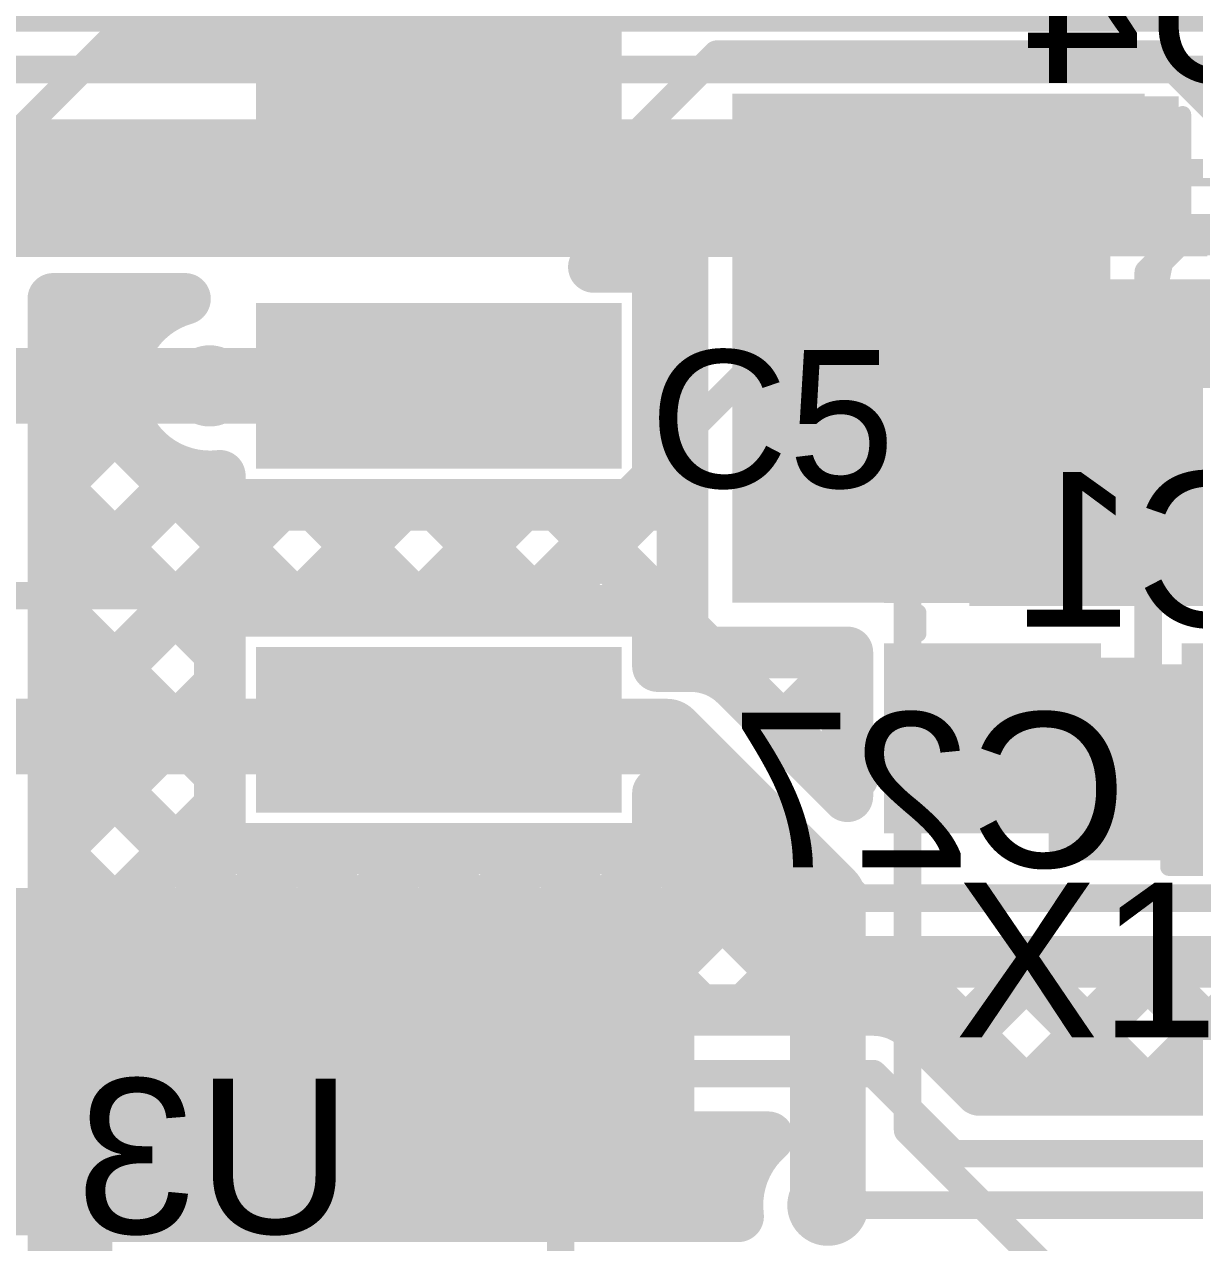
# Model space of a CAD drawing. Header units: millimetres. Extents: x -0.33 to 1.44, y -0.21 to 1.57.
# Drawn here: x 0.2261 to 0.5665, y 0.1308 to 0.4851 of the extents above; entities that cross this region are included whole.
import ezdxf

# ---------------------------------------------------------------- set-up
doc = ezdxf.new("R2010")
doc.units = ezdxf.units.MM
doc.header["$MEASUREMENT"] = 0
for name, color, linetype in [('BottomLayer', 5, 'Continuous'), ('BottomOverlay', 54, 'Continuous'), ('BottomPaste', 16, 'Continuous'), ('BottomSolder', 6, 'Continuous'), ('TopLayer', 1, 'Continuous'), ('TopOverlay', 2, 'Continuous'), ('TopPaste', 8, 'Continuous'), ('TopSolder', 216, 'Continuous'), ('ViaHoleLayer', 16, 'Continuous')]:
    doc.layers.add(name, color=color, linetype=linetype)
doc.styles.add('Arial', font='', dxfattribs={"height": 0.2})
doc.styles.get('Arial').set_extended_font_data('Arial')

# ---------------------------------------------------------------- blocks, each defined once
blk = doc.blocks.new('95278_101A26LF_1')
at = {"layer": 'TopLayer'}
for points in [[(0.07992, 0.15354), (0.12008, 0.15354), (0.12008, 0.05512), (0.07992, 0.05512)], [(0.17992, 0.15354), (0.22008, 0.15354), (0.22008, 0.05512), (0.17992, 0.05512)], [(0.27992, 0.15354), (0.32008, 0.15354), (0.32008, 0.05512), (0.27992, 0.05512)], [(0.37992, 0.15354), (0.42008, 0.15354), (0.42008, 0.05512), (0.37992, 0.05512)]]:
    blk.add_hatch(color=1, dxfattribs=at).paths.add_polyline_path(points)
at = {"layer": 'TopPaste'}
for points in [[(0.07992, 0.15354), (0.12008, 0.15354), (0.12008, 0.05512), (0.07992, 0.05512)], [(0.17992, 0.15354), (0.22008, 0.15354), (0.22008, 0.05512), (0.17992, 0.05512)], [(0.27992, 0.15354), (0.32008, 0.15354), (0.32008, 0.05512), (0.27992, 0.05512)], [(0.37992, 0.15354), (0.42008, 0.15354), (0.42008, 0.05512), (0.37992, 0.05512)]]:
    blk.add_hatch(color=8, dxfattribs=at).paths.add_polyline_path(points)
at = {"layer": 'TopSolder'}
for points in [[(0.07592, 0.15754), (0.12408, 0.15754), (0.12408, 0.05112), (0.07592, 0.05112)], [(0.17592, 0.15754), (0.22408, 0.15754), (0.22408, 0.05112), (0.17592, 0.05112)], [(0.27592, 0.15754), (0.32408, 0.15754), (0.32408, 0.05112), (0.27592, 0.05112)], [(0.37592, 0.15754), (0.42408, 0.15754), (0.42408, 0.05112), (0.37592, 0.05112)]]:
    blk.add_hatch(color=216, dxfattribs=at).paths.add_polyline_path(points)
blk = doc.blocks.new('C3E_25_000_8_1015_X_M_14')
at = {"layer": 'TopLayer'}
for points in [[(-0.07087, 0.05709), (-0.01575, 0.05709), (-0.01575, 0.00984), (-0.07087, 0.00984)], [(0.01575, 0.05709), (0.07087, 0.05709), (0.07087, 0.00984), (0.01575, 0.00984)], [(-0.07087, -0.00984), (-0.01575, -0.00984), (-0.01575, -0.05709), (-0.07087, -0.05709)], [(0.01575, -0.00984), (0.07087, -0.00984), (0.07087, -0.05709), (0.01575, -0.05709)]]:
    blk.add_hatch(color=1, dxfattribs=at).paths.add_polyline_path(points)
at = {"layer": 'TopPaste'}
for points in [[(-0.07087, 0.05709), (-0.01575, 0.05709), (-0.01575, 0.00984), (-0.07087, 0.00984)], [(0.01575, 0.05709), (0.07087, 0.05709), (0.07087, 0.00984), (0.01575, 0.00984)], [(-0.07087, -0.00984), (-0.01575, -0.00984), (-0.01575, -0.05709), (-0.07087, -0.05709)], [(0.01575, -0.00984), (0.07087, -0.00984), (0.07087, -0.05709), (0.01575, -0.05709)]]:
    blk.add_hatch(color=8, dxfattribs=at).paths.add_polyline_path(points)
at = {"layer": 'TopSolder'}
for points in [[(-0.07487, 0.06109), (-0.01175, 0.06109), (-0.01175, 0.00584), (-0.07487, 0.00584)], [(0.01175, 0.06109), (0.07487, 0.06109), (0.07487, 0.00584), (0.01175, 0.00584)], [(-0.07487, -0.00584), (-0.01175, -0.00584), (-0.01175, -0.06109), (-0.07487, -0.06109)], [(0.01175, -0.00584), (0.07487, -0.00584), (0.07487, -0.06109), (0.01175, -0.06109)]]:
    blk.add_hatch(color=216, dxfattribs=at).paths.add_polyline_path(points)
at = {"layer": 'TopOverlay', "const_width": 0.005}
for points in [[(-0.00821, 0.04921), (0, 0.04921)], [(0, 0.04921), (0.00821, 0.04921)], [(-0.065, -0.003), (-0.065, 0.003)], [(0.065, -0.003), (0.065, 0.003)], [(-0.00821, -0.04921), (0, -0.04921)], [(0, -0.04921), (0.00821, -0.04921)]]:
    blk.add_lwpolyline(points, dxfattribs=at)
at = {"layer": 'TopOverlay'}
for points, const_width in [([(-0.00946, 0.04921, 1), (-0.00696, 0.04921, 1)], 0.0025), ([(-0.00125, 0.04921, 1), (0.00125, 0.04921, 1)], 0.0025), ([(-0.00125, 0.04921, 1), (0.00125, 0.04921, 1)], 0.0025), ([(0.00696, 0.04921, 1), (0.00946, 0.04921, 1)], 0.0025), ([(-0.06625, 0.003, 1), (-0.06375, 0.003, 1)], 0.0025), ([(0.06375, 0.003, 1), (0.06625, 0.003, 1)], 0.0025), ([(-0.06625, -0.003, 1), (-0.06375, -0.003, 1)], 0.0025), ([(0.06375, -0.003, 1), (0.06625, -0.003, 1)], 0.0025), ([(-0.079, -0.045, 1), (-0.087, -0.045, 1)], 0.005), ([(-0.08825, -0.045, 1), (-0.08575, -0.045, 1)], 0.0025), ([(-0.08025, -0.045, 1), (-0.07775, -0.045, 1)], 0.0025), ([(-0.00946, -0.04921, 1), (-0.00696, -0.04921, 1)], 0.0025), ([(-0.00125, -0.04921, 1), (0.00125, -0.04921, 1)], 0.0025), ([(-0.00125, -0.04921, 1), (0.00125, -0.04921, 1)], 0.0025), ([(0.00696, -0.04921, 1), (0.00946, -0.04921, 1)], 0.0025)]:
    blk.add_lwpolyline(points, format="xyb", close=True, dxfattribs=dict(at, const_width=const_width))
blk = doc.blocks.new('C__0603_B_60')
at = {"layer": 'BottomLayer'}
for points in [[(-0.045, -0.0175), (-0.045, 0.0175), (-0.015, 0.0175), (-0.015, -0.0175)], [(0.015, -0.0175), (0.015, 0.0175), (0.045, 0.0175), (0.045, -0.0175)]]:
    blk.add_hatch(color=5, dxfattribs=at).paths.add_polyline_path(points)
at = {"layer": 'BottomPaste'}
for points in [[(-0.045, -0.0175), (-0.045, 0.0175), (-0.015, 0.0175), (-0.015, -0.0175)], [(0.015, -0.0175), (0.015, 0.0175), (0.045, 0.0175), (0.045, -0.0175)]]:
    blk.add_hatch(color=16, dxfattribs=at).paths.add_polyline_path(points)
at = {"layer": 'BottomSolder'}
for points in [[(-0.049, -0.0215), (-0.049, 0.0215), (-0.011, 0.0215), (-0.011, -0.0215)], [(0.011, -0.0215), (0.011, 0.0215), (0.049, 0.0215), (0.049, -0.0215)]]:
    blk.add_hatch(color=6, dxfattribs=at).paths.add_polyline_path(points)
at = {"layer": 'BottomOverlay', "const_width": 0.005}
for points in [[(-0.018, 0.021), (-0.049, 0.021)], [(-0.049, 0.021), (-0.049, -0.021)], [(0.049, 0.021), (0.018, 0.021)], [(0.049, 0.021), (0.049, -0.021)], [(-0.018, -0.021), (-0.049, -0.021)], [(0.049, -0.021), (0.018, -0.021)]]:
    blk.add_lwpolyline(points, dxfattribs=at)
at = {"layer": 'BottomOverlay', "const_width": 0.0025}
for points in [[(-0.05025, 0.021, 1), (-0.04775, 0.021, 1)], [(-0.05025, 0.021, 1), (-0.04775, 0.021, 1)], [(-0.01925, 0.021, 1), (-0.01675, 0.021, 1)], [(0.01675, 0.021, 1), (0.01925, 0.021, 1)], [(0.04775, 0.021, 1), (0.05025, 0.021, 1)], [(0.04775, 0.021, 1), (0.05025, 0.021, 1)], [(-0.05025, -0.021, 1), (-0.04775, -0.021, 1)], [(-0.05025, -0.021, 1), (-0.04775, -0.021, 1)], [(-0.01925, -0.021, 1), (-0.01675, -0.021, 1)], [(0.01675, -0.021, 1), (0.01925, -0.021, 1)], [(0.04775, -0.021, 1), (0.05025, -0.021, 1)], [(0.04775, -0.021, 1), (0.05025, -0.021, 1)]]:
    blk.add_lwpolyline(points, format="xyb", close=True, dxfattribs=at)
blk = doc.blocks.new('C__0603_81')
at = {"layer": 'TopLayer'}
for points in [[(-0.015, 0.0175), (-0.015, -0.0175), (-0.045, -0.0175), (-0.045, 0.0175)], [(0.045, 0.0175), (0.045, -0.0175), (0.015, -0.0175), (0.015, 0.0175)]]:
    blk.add_hatch(color=1, dxfattribs=at).paths.add_polyline_path(points)
at = {"layer": 'TopPaste'}
for points in [[(-0.015, 0.0175), (-0.015, -0.0175), (-0.045, -0.0175), (-0.045, 0.0175)], [(0.045, 0.0175), (0.045, -0.0175), (0.015, -0.0175), (0.015, 0.0175)]]:
    blk.add_hatch(color=8, dxfattribs=at).paths.add_polyline_path(points)
at = {"layer": 'TopSolder'}
for points in [[(-0.01264, 0.01986), (-0.01264, -0.01986), (-0.04736, -0.01986), (-0.04736, 0.01986)], [(0.04736, 0.01986), (0.04736, -0.01986), (0.01264, -0.01986), (0.01264, 0.01986)]]:
    blk.add_hatch(color=216, dxfattribs=at).paths.add_polyline_path(points)
at = {"layer": 'TopOverlay', "const_width": 0.005}
for points in [[(-0.049, -0.021), (-0.049, 0.021)], [(-0.018, 0.021), (-0.049, 0.021)], [(0.049, 0.021), (0.018, 0.021)], [(0.049, -0.021), (0.049, 0.021)], [(-0.018, -0.021), (-0.049, -0.021)], [(0.049, -0.021), (0.018, -0.021)]]:
    blk.add_lwpolyline(points, dxfattribs=at)
at = {"layer": 'TopOverlay', "const_width": 0.0025}
for points in [[(-0.05025, 0.021, 1), (-0.04775, 0.021, 1)], [(-0.05025, 0.021, 1), (-0.04775, 0.021, 1)], [(-0.01925, 0.021, 1), (-0.01675, 0.021, 1)], [(0.01675, 0.021, 1), (0.01925, 0.021, 1)], [(0.04775, 0.021, 1), (0.05025, 0.021, 1)], [(0.04775, 0.021, 1), (0.05025, 0.021, 1)], [(-0.05025, -0.021, 1), (-0.04775, -0.021, 1)], [(-0.05025, -0.021, 1), (-0.04775, -0.021, 1)], [(-0.01925, -0.021, 1), (-0.01675, -0.021, 1)], [(0.01675, -0.021, 1), (0.01925, -0.021, 1)], [(0.04775, -0.021, 1), (0.05025, -0.021, 1)], [(0.04775, -0.021, 1), (0.05025, -0.021, 1)]]:
    blk.add_lwpolyline(points, format="xyb", close=True, dxfattribs=at)
blk = doc.blocks.new('C__0805_82')
at = {"layer": 'TopLayer'}
for points in [[(-0.06, 0.03), (-0.02, 0.03), (-0.02, -0.03), (-0.06, -0.03)], [(0.02, 0.03), (0.06, 0.03), (0.06, -0.03), (0.02, -0.03)]]:
    blk.add_hatch(color=1, dxfattribs=at).paths.add_polyline_path(points)
at = {"layer": 'TopPaste'}
for points in [[(-0.06, 0.03), (-0.02, 0.03), (-0.02, -0.03), (-0.06, -0.03)], [(0.02, 0.03), (0.06, 0.03), (0.06, -0.03), (0.02, -0.03)]]:
    blk.add_hatch(color=8, dxfattribs=at).paths.add_polyline_path(points)
at = {"layer": 'TopSolder'}
for points in [[(-0.064, 0.034), (-0.016, 0.034), (-0.016, -0.034), (-0.064, -0.034)], [(0.016, 0.034), (0.064, 0.034), (0.064, -0.034), (0.016, -0.034)]]:
    blk.add_hatch(color=216, dxfattribs=at).paths.add_polyline_path(points)
at = {"layer": 'TopOverlay', "const_width": 0.005}
for points in [[(-0.024, 0.034), (-0.064, 0.034)], [(-0.064, -0.034), (-0.064, 0.034)], [(0.064, 0.034), (0.024, 0.034)], [(0.064, -0.034), (0.064, 0.034)], [(-0.024, -0.034), (-0.064, -0.034)], [(0.064, -0.034), (0.024, -0.034)]]:
    blk.add_lwpolyline(points, dxfattribs=at)
at = {"layer": 'TopOverlay', "const_width": 0.0025}
for points in [[(-0.06525, 0.034, 1), (-0.06275, 0.034, 1)], [(-0.06525, 0.034, 1), (-0.06275, 0.034, 1)], [(-0.02525, 0.034, 1), (-0.02275, 0.034, 1)], [(0.02275, 0.034, 1), (0.02525, 0.034, 1)], [(0.06275, 0.034, 1), (0.06525, 0.034, 1)], [(0.06275, 0.034, 1), (0.06525, 0.034, 1)], [(-0.06525, -0.034, 1), (-0.06275, -0.034, 1)], [(-0.06525, -0.034, 1), (-0.06275, -0.034, 1)], [(-0.02525, -0.034, 1), (-0.02275, -0.034, 1)], [(0.02275, -0.034, 1), (0.02525, -0.034, 1)], [(0.06275, -0.034, 1), (0.06525, -0.034, 1)], [(0.06275, -0.034, 1), (0.06525, -0.034, 1)]]:
    blk.add_lwpolyline(points, format="xyb", close=True, dxfattribs=at)

msp = doc.modelspace()

# ---------------------------------------------------------------- hatches: boundary and pattern name
at = {"layer": 'BottomLayer'}
h = msp.add_hatch(color=5, dxfattribs=at)
edge = h.paths.add_edge_path()
edge.add_arc((0.446, 0.4375), 0.01181, 0, 360)
for points in [[(0.501, 0.316), (0.627, 0.316), (0.627, 0.411), (0.501, 0.411)], [(0.524, 0.242), (0.597, 0.242), (0.597, 0.299), (0.524, 0.299)], [(0.141, 0.133), (0.421, 0.133), (0.421, 0.234), (0.141, 0.234)], [(0.291, 0.132), (0.421, 0.132), (0.421, 0.151), (0.291, 0.151)]]:
    msp.add_hatch(color=5, dxfattribs=at).paths.add_polyline_path(points)
h = msp.add_hatch(color=5, dxfattribs=at)
edge = h.paths.add_edge_path()
edge.add_arc((0.514, 0.397), 0.01181, 0, 360)
h = msp.add_hatch(color=5, dxfattribs=at)
edge = h.paths.add_edge_path()
edge.add_arc((0.28, 0.38), 0.01181, 0, 360)
h = msp.add_hatch(color=5, dxfattribs=at)
edge = h.paths.add_edge_path()
edge.add_arc((0.514, 0.366), 0.01181, 0, 360)
h = msp.add_hatch(color=5, dxfattribs=at)
edge = h.paths.add_edge_path()
edge.add_arc((0.54, 0.27754), 0.01181, 0, 360)
h = msp.add_hatch(color=5, dxfattribs=at)
edge = h.paths.add_edge_path()
edge.add_arc((0.45982, 0.14173), 0.01181, 0, 360)
at = {"layer": 'TopLayer'}
for points in [[(0.432, 0.317), (0.542, 0.317), (0.542, 0.465), (0.432, 0.465)], [(0.529, 0.431), (0.552, 0.431), (0.552, 0.465), (0.529, 0.465)], [(0.478, 0.318), (0.539, 0.318), (0.539, 0.358), (0.478, 0.358)], [(0.48, 0.252), (0.557, 0.252), (0.557, 0.301), (0.48, 0.301)]]:
    msp.add_hatch(color=1, dxfattribs=at).paths.add_polyline_path(points)
h = msp.add_hatch(color=1, dxfattribs=at)
edge = h.paths.add_edge_path()
edge.add_arc((0.446, 0.4375), 0.01181, 0, 360)
h = msp.add_hatch(color=1, dxfattribs=at)
edge = h.paths.add_edge_path()
edge.add_arc((0.514, 0.397), 0.01181, 0, 360)
h = msp.add_hatch(color=1, dxfattribs=at)
edge = h.paths.add_edge_path()
edge.add_arc((0.28, 0.38), 0.01181, 0, 360)
h = msp.add_hatch(color=1, dxfattribs=at)
edge = h.paths.add_edge_path()
edge.add_arc((0.514, 0.366), 0.01181, 0, 360)
h = msp.add_hatch(color=1, dxfattribs=at)
edge = h.paths.add_edge_path()
edge.add_arc((0.54, 0.27754), 0.01181, 0, 360)
h = msp.add_hatch(color=1, dxfattribs=at)
edge = h.paths.add_edge_path()
edge.add_arc((0.45982, 0.14173), 0.01181, 0, 360)
at = {"layer": 'ViaHoleLayer'}
h = msp.add_hatch(color=16, dxfattribs=at)
edge = h.paths.add_edge_path()
edge.add_arc((0.446, 0.4375), 0.00591, 0, 360)
h = msp.add_hatch(color=16, dxfattribs=at)
edge = h.paths.add_edge_path()
edge.add_arc((0.514, 0.397), 0.00591, 0, 360)
h = msp.add_hatch(color=16, dxfattribs=at)
edge = h.paths.add_edge_path()
edge.add_arc((0.28, 0.38), 0.00591, 0, 360)
h = msp.add_hatch(color=16, dxfattribs=at)
edge = h.paths.add_edge_path()
edge.add_arc((0.514, 0.366), 0.00591, 0, 360)
h = msp.add_hatch(color=16, dxfattribs=at)
edge = h.paths.add_edge_path()
edge.add_arc((0.54, 0.27754), 0.00591, 0, 360)
h = msp.add_hatch(color=16, dxfattribs=at)
edge = h.paths.add_edge_path()
edge.add_arc((0.45982, 0.14173), 0.00591, 0, 360)

# ---------------------------------------------------------------- linework, layer by layer
at = {"layer": 'BottomLayer'}
for points, const_width in [([(0.201, 0.503), (0.568, 0.503)], 0.04), ([(0.184, 0.472), (0.79356, 0.472)], 0.008), ([(0.1645, 0.4375), (0.446, 0.4375)], 0.04), ([(0.477, 0.42466), (0.49434, 0.442)], 0.008), ([(0.49434, 0.442), (0.6238, 0.442)], 0.008), ([(0.483, 0.40856), (0.50044, 0.426)], 0.008), ([(0.50044, 0.426), (0.65043, 0.426)], 0.008), ([(0.37134, 0.319), (0.477, 0.42466)], 0.008), ([(0.477, 0.42466), (0.477, 0.42466)], 0.008), ([(0.483, 0.16352), (0.483, 0.40856)], 0.008), ([(0.044, 0.38), (0.28, 0.38)], 0.022), ([(0.001, 0.319), (0.37134, 0.319)], 0.008), ([(0.206, 0.278), (0.413, 0.278)], 0.022), ([(0.413, 0.278), (0.45982, 0.23117)], 0.022), ([(0.45982, 0.14173), (0.45982, 0.23117)], 0.022), ([(-0.107, 0.213), (0.3, 0.213)], 0.04), ([(0.356, 0.157), (0.395, 0.157)], 0.04), ([(0.483, 0.16352), (0.57003, 0.07649)], 0.008), ([(0.3821, 0.094), (0.3821, 0.15063)], 0.008)]:
    msp.add_lwpolyline(points, dxfattribs=dict(at, const_width=const_width))
for points, const_width in [([(0.558, 0.503, 1), (0.578, 0.503, 1)], 0.02), ([(0.436, 0.4375, 1), (0.456, 0.4375, 1)], 0.02), ([(0.49234, 0.442, 1), (0.49634, 0.442, 1)], 0.004), ([(0.49234, 0.442, 1), (0.49634, 0.442, 1)], 0.004), ([(0.49844, 0.426, 1), (0.50244, 0.426, 1)], 0.004), ([(0.49844, 0.426, 1), (0.50244, 0.426, 1)], 0.004), ([(0.475, 0.42466, 1), (0.479, 0.42466, 1)], 0.004), ([(0.475, 0.42466, 1), (0.479, 0.42466, 1)], 0.004), ([(0.475, 0.42466, 1), (0.479, 0.42466, 1)], 0.004), ([(0.475, 0.42466, 1), (0.479, 0.42466, 1)], 0.004), ([(0.481, 0.40856, 1), (0.485, 0.40856, 1)], 0.004), ([(0.481, 0.40856, 1), (0.485, 0.40856, 1)], 0.004), ([(0.2745, 0.38, 1), (0.2855, 0.38, 1)], 0.011), ([(0.36934, 0.319, 1), (0.37334, 0.319, 1)], 0.004), ([(0.36934, 0.319, 1), (0.37334, 0.319, 1)], 0.004), ([(0.4075, 0.278, 1), (0.4185, 0.278, 1)], 0.011), ([(0.4075, 0.278, 1), (0.4185, 0.278, 1)], 0.011), ([(0.45432, 0.23117, 1), (0.46532, 0.23117, 1)], 0.011), ([(0.45432, 0.23117, 1), (0.46532, 0.23117, 1)], 0.011), ([(0.29, 0.213, 1), (0.31, 0.213, 1)], 0.02), ([(0.346, 0.157, 1), (0.366, 0.157, 1)], 0.02), ([(0.385, 0.157, 1), (0.405, 0.157, 1)], 0.02), ([(0.481, 0.16352, 1), (0.485, 0.16352, 1)], 0.004), ([(0.481, 0.16352, 1), (0.485, 0.16352, 1)], 0.004), ([(0.3801, 0.15063, 1), (0.3841, 0.15063, 1)], 0.004), ([(0.45432, 0.14173, 1), (0.46532, 0.14173, 1)], 0.011)]:
    msp.add_lwpolyline(points, format="xyb", close=True, dxfattribs=dict(at, const_width=const_width))
at = {"layer": 'TopLayer'}
for points, const_width in [([(0.21672, 0.446), (0.25072, 0.48)], 0.008), ([(0.25072, 0.48), (0.34666, 0.48)], 0.008), ([(0.37481, 0.42381), (0.42747, 0.47647)], 0.008), ([(0.42747, 0.47647), (0.55608, 0.47647)], 0.008), ([(0.55608, 0.47647), (0.57472, 0.45783)], 0.008), ([(0.39174, 0.41458), (0.41676, 0.4396)], 0.015), ([(0.42419, 0.4375), (0.446, 0.4375)], 0.01), ([(0.4175, 0.3025), (0.4175, 0.43065)], 0.015), ([(0.40455, 0.41458), (0.4175, 0.42753)], 0.015), ([(0.40508, 0.42792), (0.4175, 0.41551)], 0.015), ([(0.07243, 0.42381), (0.37481, 0.42381)], 0.008), ([(0.553, 0.413), (0.562, 0.422)], 0.008), ([(0.562, 0.422), (0.588, 0.422)], 0.008), ([(0.39174, 0.41458), (0.41037, 0.41458)], 0.015), ([(0.41037, 0.34542), (0.41037, 0.41458)], 0.015), ([(0.553, 0.297), (0.553, 0.413)], 0.008), ([(0.2345, 0.40531), (0.27282, 0.40531)], 0.015), ([(0.2345, 0.38595), (0.25386, 0.40531)], 0.015), ([(0.2345, 0.3425), (0.2345, 0.40531)], 0.015), ([(0.25092, 0.40531), (0.25961, 0.39662)], 0.015), ([(0.41037, 0.38505), (0.4175, 0.39217)], 0.015), ([(0.41037, 0.38505), (0.4175, 0.39217)], 0.015), ([(0.2345, 0.38637), (0.3063, 0.31458)], 0.015), ([(0.41037, 0.38728), (0.4175, 0.38015)], 0.015), ([(0.28, 0.38), (0.34666, 0.38)], 0.022), ([(0.2345, 0.3506), (0.25518, 0.37127)], 0.015), ([(0.2345, 0.31524), (0.27371, 0.35445)], 0.015), ([(0.41037, 0.34969), (0.4175, 0.35682)], 0.015), ([(0.2345, 0.35102), (0.28295, 0.30257)], 0.015), ([(0.28295, 0.34542), (0.28295, 0.35385)], 0.015), ([(0.41037, 0.35192), (0.4175, 0.3448)], 0.015), ([(0.4061, 0.34542), (0.41037, 0.34969)], 0.015), ([(0.2345, 0.27988), (0.30004, 0.34542)], 0.015), ([(0.28295, 0.34542), (0.41037, 0.34542)], 0.015), ([(0.30455, 0.31458), (0.33539, 0.34542)], 0.015), ([(0.31081, 0.34542), (0.34165, 0.31458)], 0.015), ([(0.3399, 0.31458), (0.37075, 0.34542)], 0.015), ([(0.3399, 0.31458), (0.37075, 0.34542)], 0.015), ([(0.34616, 0.34542), (0.37701, 0.31458)], 0.015), ([(0.37526, 0.31458), (0.4061, 0.34542)], 0.015), ([(0.38152, 0.34542), (0.4175, 0.30944)], 0.015), ([(0.2345, 0.3225), (0.2345, 0.3425)], 0.015), ([(0.2345, 0.3225), (0.2345, 0.3425)], 0.015), ([(0.2345, 0.2425), (0.2345, 0.3225)], 0.015), ([(0.41037, 0.31434), (0.4175, 0.32146)], 0.015), ([(0.2345, 0.31566), (0.28295, 0.26722)], 0.015), ([(0.28295, 0.31458), (0.41037, 0.31458)], 0.015), ([(0.28295, 0.24542), (0.28295, 0.31458)], 0.015), ([(0.41037, 0.2985), (0.41037, 0.31458)], 0.015), ([(0.4175, 0.30944), (0.42444, 0.3025)], 0.015), ([(0.4175, 0.3025), (0.4655, 0.3025)], 0.015), ([(0.42444, 0.3025), (0.4655, 0.26144)], 0.015), ([(0.42805, 0.29666), (0.43389, 0.3025)], 0.015), ([(0.4598, 0.3025), (0.4655, 0.2968)], 0.015), ([(0.4655, 0.26066), (0.4655, 0.3025)], 0.015), ([(0.41037, 0.2985), (0.42, 0.2985)], 0.015), ([(0.44646, 0.27971), (0.4655, 0.29875)], 0.015), ([(0.2345, 0.24453), (0.28295, 0.29298)], 0.015), ([(0.43308, 0.29308), (0.4655, 0.26066)], 0.015), ([(0.54, 0.284), (0.553, 0.297)], 0.008), ([(0.2345, 0.28031), (0.30023, 0.21458)], 0.015), ([(0.54, 0.27754), (0.54, 0.284)], 0.008), ([(0.34666, 0.28), (0.42, 0.28)], 0.008), ([(0.42, 0.28), (0.469, 0.231)], 0.008), ([(0.50769, 0.27754), (0.54, 0.27754)], 0.008), ([(0.41037, 0.24542), (0.41037, 0.2615)], 0.015), ([(0.41234, 0.2615), (0.45592, 0.21792)], 0.015), ([(0.2345, 0.20917), (0.28295, 0.25762)], 0.015), ([(0.2345, 0.20917), (0.28295, 0.25762)], 0.015), ([(0.38133, 0.21458), (0.42029, 0.25354)], 0.015), ([(0.2345, 0.17382), (0.3061, 0.24542)], 0.015), ([(0.2345, 0.24495), (0.28295, 0.1965)], 0.015), ([(0.28295, 0.24542), (0.41037, 0.24542)], 0.015), ([(0.30474, 0.24542), (0.33559, 0.21458)], 0.015), ([(0.31062, 0.21458), (0.34146, 0.24542)], 0.015), ([(0.3401, 0.24542), (0.37094, 0.21458)], 0.015), ([(0.34597, 0.21458), (0.37681, 0.24542)], 0.015), ([(0.37545, 0.24542), (0.4063, 0.21458)], 0.015), ([(0.41037, 0.24586), (0.45773, 0.1985)], 0.015), ([(0.2345, 0.2225), (0.2345, 0.2425)], 0.015), ([(0.2345, 0.2225), (0.2345, 0.2425)], 0.015), ([(0.41037, 0.20827), (0.43797, 0.23587)], 0.015), ([(0.469, 0.231), (0.674, 0.231)], 0.008), ([(0.2345, 0.1425), (0.2345, 0.2225)], 0.015), ([(0.43596, 0.1985), (0.45565, 0.21819)], 0.015), ([(0.28295, 0.21458), (0.41037, 0.21458)], 0.015), ([(0.28295, 0.14542), (0.28295, 0.21458)], 0.015), ([(0.4063, 0.21458), (0.41037, 0.2105)], 0.015), ([(0.41037, 0.1985), (0.41037, 0.21458)], 0.015), ([(0.469, 0.2125), (0.674, 0.2125)], 0.015), ([(0.47131, 0.1985), (0.48531, 0.2125)], 0.015), ([(0.47909, 0.2125), (0.51635, 0.17523)], 0.015), ([(0.49367, 0.1855), (0.52067, 0.2125)], 0.015), ([(0.51444, 0.2125), (0.55171, 0.17523)], 0.015), ([(0.51876, 0.17523), (0.55602, 0.2125)], 0.015), ([(0.5498, 0.2125), (0.58706, 0.17523)], 0.015), ([(0.55411, 0.17523), (0.59138, 0.2125)], 0.015), ([(0.2345, 0.2096), (0.28295, 0.16115)], 0.015), ([(0.41037, 0.2105), (0.42237, 0.1985)], 0.015), ([(0.41037, 0.1985), (0.473, 0.1985)], 0.015), ([(0.48608, 0.19308), (0.50393, 0.17523)], 0.015), ([(0.2345, 0.13846), (0.28295, 0.18691)], 0.015), ([(0.2345, 0.17424), (0.27024, 0.1385)], 0.015), ([(0.34666, 0.18), (0.473, 0.18)], 0.008), ([(0.473, 0.18), (0.49627, 0.15673)], 0.008), ([(0.50393, 0.17523), (0.67522, 0.17523)], 0.015), ([(0.41037, 0.1615), (0.44246, 0.1615)], 0.015), ([(0.41037, 0.14542), (0.41037, 0.1615)], 0.015), ([(0.41131, 0.1385), (0.43431, 0.1615)], 0.015), ([(0.42402, 0.1615), (0.43502, 0.1505)], 0.015), ([(0.49627, 0.15673), (0.77973, 0.15673)], 0.008), ([(0.26989, 0.1385), (0.28295, 0.15156)], 0.015), ([(0.28295, 0.14542), (0.41037, 0.14542)], 0.015), ([(0.29868, 0.14542), (0.3056, 0.1385)], 0.015), ([(0.30525, 0.1385), (0.31217, 0.14542)], 0.015), ([(0.33403, 0.14542), (0.34095, 0.1385)], 0.015), ([(0.3406, 0.1385), (0.34752, 0.14542)], 0.015), ([(0.36939, 0.14542), (0.37631, 0.1385)], 0.015), ([(0.37596, 0.1385), (0.38288, 0.14542)], 0.015), ([(0.40474, 0.14542), (0.41166, 0.1385)], 0.015), ([(0.2345, 0.1225), (0.2345, 0.1425)], 0.015), ([(0.2345, 0.1225), (0.2345, 0.1425)], 0.015), ([(0.2345, 0.13889), (0.24416, 0.12923)], 0.015), ([(0.24416, 0.1385), (0.43371, 0.1385)], 0.015), ([(0.24416, 0.0425), (0.24416, 0.1385)], 0.015), ([(0.45982, 0.14173), (0.78595, 0.14173)], 0.008)]:
    msp.add_lwpolyline(points, dxfattribs=dict(at, const_width=const_width))
for points, const_width in [([(0.24872, 0.48, 1), (0.25272, 0.48, 1)], 0.004), ([(0.24872, 0.48, 1), (0.25272, 0.48, 1)], 0.004), ([(0.34466, 0.48, 1), (0.34866, 0.48, 1)], 0.004), ([(0.42547, 0.47647, 1), (0.42947, 0.47647, 1)], 0.004), ([(0.42547, 0.47647, 1), (0.42947, 0.47647, 1)], 0.004), ([(0.55408, 0.47647, 1), (0.55808, 0.47647, 1)], 0.004), ([(0.55408, 0.47647, 1), (0.55808, 0.47647, 1)], 0.004), ([(0.41301, 0.4396, 1), (0.42051, 0.4396, 1)], 0.0075), ([(0.41301, 0.4396, 1), (0.42051, 0.4396, 1)], 0.0075), ([(0.42169, 0.4375, 1), (0.42669, 0.4375, 1)], 0.005), ([(0.4435, 0.4375, 1), (0.4485, 0.4375, 1)], 0.005), ([(0.41375, 0.43065, 1), (0.42125, 0.43065, 1)], 0.0075), ([(0.41375, 0.43065, 1), (0.42125, 0.43065, 1)], 0.0075), ([(0.40133, 0.42792, 1), (0.40883, 0.42792, 1)], 0.0075), ([(0.41375, 0.42753, 1), (0.42125, 0.42753, 1)], 0.0075), ([(0.37281, 0.42381, 1), (0.37681, 0.42381, 1)], 0.004), ([(0.37281, 0.42381, 1), (0.37681, 0.42381, 1)], 0.004), ([(0.56, 0.422, 1), (0.564, 0.422, 1)], 0.004), ([(0.56, 0.422, 1), (0.564, 0.422, 1)], 0.004), ([(0.38799, 0.41458, 1), (0.39549, 0.41458, 1)], 0.0075), ([(0.38799, 0.41458, 1), (0.39549, 0.41458, 1)], 0.0075), ([(0.4008, 0.41458, 1), (0.4083, 0.41458, 1)], 0.0075), ([(0.40662, 0.41458, 1), (0.41412, 0.41458, 1)], 0.0075), ([(0.40662, 0.41458, 1), (0.41412, 0.41458, 1)], 0.0075), ([(0.41375, 0.41551, 1), (0.42125, 0.41551, 1)], 0.0075), ([(0.551, 0.413, 1), (0.555, 0.413, 1)], 0.004), ([(0.551, 0.413, 1), (0.555, 0.413, 1)], 0.004), ([(0.23075, 0.40531, 1), (0.23825, 0.40531, 1)], 0.0075), ([(0.23075, 0.40531, 1), (0.23825, 0.40531, 1)], 0.0075), ([(0.24717, 0.40531, 1), (0.25467, 0.40531, 1)], 0.0075), ([(0.25011, 0.40531, 1), (0.25761, 0.40531, 1)], 0.0075), ([(0.26907, 0.40531, 1), (0.27657, 0.40531, 1)], 0.0075), ([(0.26907, 0.40531, 1), (0.27657, 0.40531, 1)], 0.0075), ([(0.25586, 0.39662, 1), (0.26336, 0.39662, 1)], 0.0075), ([(0.41375, 0.39217, 1), (0.42125, 0.39217, 1)], 0.0075), ([(0.41375, 0.39217, 1), (0.42125, 0.39217, 1)], 0.0075), ([(0.23075, 0.38637, 1), (0.23825, 0.38637, 1)], 0.0075), ([(0.23075, 0.38595, 1), (0.23825, 0.38595, 1)], 0.0075), ([(0.40662, 0.38728, 1), (0.41412, 0.38728, 1)], 0.0075), ([(0.2745, 0.38, 1), (0.2855, 0.38, 1)], 0.011), ([(0.34116, 0.38, 1), (0.35216, 0.38, 1)], 0.011), ([(0.40662, 0.38505, 1), (0.41412, 0.38505, 1)], 0.0075), ([(0.40662, 0.38505, 1), (0.41412, 0.38505, 1)], 0.0075), ([(0.41375, 0.38015, 1), (0.42125, 0.38015, 1)], 0.0075), ([(0.25143, 0.37127, 1), (0.25893, 0.37127, 1)], 0.0075), ([(0.26996, 0.35445, 1), (0.27746, 0.35445, 1)], 0.0075), ([(0.41375, 0.35682, 1), (0.42125, 0.35682, 1)], 0.0075), ([(0.23075, 0.35102, 1), (0.23825, 0.35102, 1)], 0.0075), ([(0.23075, 0.3506, 1), (0.23825, 0.3506, 1)], 0.0075), ([(0.2792, 0.35385, 1), (0.2867, 0.35385, 1)], 0.0075), ([(0.2792, 0.35385, 1), (0.2867, 0.35385, 1)], 0.0075), ([(0.40662, 0.35192, 1), (0.41412, 0.35192, 1)], 0.0075), ([(0.40662, 0.34969, 1), (0.41412, 0.34969, 1)], 0.0075), ([(0.40662, 0.34969, 1), (0.41412, 0.34969, 1)], 0.0075), ([(0.2792, 0.34542, 1), (0.2867, 0.34542, 1)], 0.0075), ([(0.2792, 0.34542, 1), (0.2867, 0.34542, 1)], 0.0075), ([(0.29629, 0.34542, 1), (0.30379, 0.34542, 1)], 0.0075), ([(0.30706, 0.34542, 1), (0.31456, 0.34542, 1)], 0.0075), ([(0.33164, 0.34542, 1), (0.33914, 0.34542, 1)], 0.0075), ([(0.34241, 0.34542, 1), (0.34991, 0.34542, 1)], 0.0075), ([(0.367, 0.34542, 1), (0.3745, 0.34542, 1)], 0.0075), ([(0.367, 0.34542, 1), (0.3745, 0.34542, 1)], 0.0075), ([(0.37777, 0.34542, 1), (0.38527, 0.34542, 1)], 0.0075), ([(0.40235, 0.34542, 1), (0.40985, 0.34542, 1)], 0.0075), ([(0.40235, 0.34542, 1), (0.40985, 0.34542, 1)], 0.0075), ([(0.40662, 0.34542, 1), (0.41412, 0.34542, 1)], 0.0075), ([(0.40662, 0.34542, 1), (0.41412, 0.34542, 1)], 0.0075), ([(0.41375, 0.3448, 1), (0.42125, 0.3448, 1)], 0.0075), ([(0.23075, 0.3425, 1), (0.23825, 0.3425, 1)], 0.0075), ([(0.23075, 0.3425, 1), (0.23825, 0.3425, 1)], 0.0075), ([(0.23075, 0.3425, 1), (0.23825, 0.3425, 1)], 0.0075), ([(0.23075, 0.3225, 1), (0.23825, 0.3225, 1)], 0.0075), ([(0.23075, 0.3225, 1), (0.23825, 0.3225, 1)], 0.0075), ([(0.23075, 0.3225, 1), (0.23825, 0.3225, 1)], 0.0075), ([(0.41375, 0.32146, 1), (0.42125, 0.32146, 1)], 0.0075), ([(0.23075, 0.31566, 1), (0.23825, 0.31566, 1)], 0.0075), ([(0.23075, 0.31524, 1), (0.23825, 0.31524, 1)], 0.0075), ([(0.2792, 0.31458, 1), (0.2867, 0.31458, 1)], 0.0075), ([(0.2792, 0.31458, 1), (0.2867, 0.31458, 1)], 0.0075), ([(0.3008, 0.31458, 1), (0.3083, 0.31458, 1)], 0.0075), ([(0.30255, 0.31458, 1), (0.31005, 0.31458, 1)], 0.0075), ([(0.33615, 0.31458, 1), (0.34365, 0.31458, 1)], 0.0075), ([(0.33615, 0.31458, 1), (0.34365, 0.31458, 1)], 0.0075), ([(0.3379, 0.31458, 1), (0.3454, 0.31458, 1)], 0.0075), ([(0.37151, 0.31458, 1), (0.37901, 0.31458, 1)], 0.0075), ([(0.37326, 0.31458, 1), (0.38076, 0.31458, 1)], 0.0075), ([(0.40662, 0.31458, 1), (0.41412, 0.31458, 1)], 0.0075), ([(0.40662, 0.31458, 1), (0.41412, 0.31458, 1)], 0.0075), ([(0.40662, 0.31434, 1), (0.41412, 0.31434, 1)], 0.0075), ([(0.41375, 0.30944, 1), (0.42125, 0.30944, 1)], 0.0075), ([(0.41375, 0.30944, 1), (0.42125, 0.30944, 1)], 0.0075), ([(0.2792, 0.30257, 1), (0.2867, 0.30257, 1)], 0.0075), ([(0.41375, 0.3025, 1), (0.42125, 0.3025, 1)], 0.0075), ([(0.41375, 0.3025, 1), (0.42125, 0.3025, 1)], 0.0075), ([(0.42069, 0.3025, 1), (0.42819, 0.3025, 1)], 0.0075), ([(0.42069, 0.3025, 1), (0.42819, 0.3025, 1)], 0.0075), ([(0.43014, 0.3025, 1), (0.43764, 0.3025, 1)], 0.0075), ([(0.45605, 0.3025, 1), (0.46355, 0.3025, 1)], 0.0075), ([(0.46175, 0.3025, 1), (0.46925, 0.3025, 1)], 0.0075), ([(0.46175, 0.3025, 1), (0.46925, 0.3025, 1)], 0.0075), ([(0.40662, 0.2985, 1), (0.41412, 0.2985, 1)], 0.0075), ([(0.40662, 0.2985, 1), (0.41412, 0.2985, 1)], 0.0075), ([(0.41625, 0.2985, 1), (0.42375, 0.2985, 1)], 0.0075), ([(0.41625, 0.2985, 1), (0.42375, 0.2985, 1)], 0.0075), ([(0.41625, 0.2985, 1), (0.42375, 0.2985, 1)], 0.0075), ([(0.46175, 0.29875, 1), (0.46925, 0.29875, 1)], 0.0075), ([(0.4243, 0.29666, 1), (0.4318, 0.29666, 1)], 0.0075), ([(0.46175, 0.2968, 1), (0.46925, 0.2968, 1)], 0.0075), ([(0.2792, 0.29298, 1), (0.2867, 0.29298, 1)], 0.0075), ([(0.42933, 0.29308, 1), (0.43683, 0.29308, 1)], 0.0075), ([(0.42933, 0.29308, 1), (0.43683, 0.29308, 1)], 0.0075), ([(0.42933, 0.29308, 1), (0.43683, 0.29308, 1)], 0.0075), ([(0.551, 0.297, 1), (0.555, 0.297, 1)], 0.004), ([(0.551, 0.297, 1), (0.555, 0.297, 1)], 0.004), ([(0.23075, 0.28031, 1), (0.23825, 0.28031, 1)], 0.0075), ([(0.23075, 0.27988, 1), (0.23825, 0.27988, 1)], 0.0075), ([(0.44271, 0.27971, 1), (0.45021, 0.27971, 1)], 0.0075), ([(0.538, 0.284, 1), (0.542, 0.284, 1)], 0.004), ([(0.538, 0.284, 1), (0.542, 0.284, 1)], 0.004), ([(0.34466, 0.28, 1), (0.34866, 0.28, 1)], 0.004), ([(0.418, 0.28, 1), (0.422, 0.28, 1)], 0.004), ([(0.418, 0.28, 1), (0.422, 0.28, 1)], 0.004), ([(0.50569, 0.27754, 1), (0.50969, 0.27754, 1)], 0.004), ([(0.538, 0.27754, 1), (0.542, 0.27754, 1)], 0.004), ([(0.538, 0.27754, 1), (0.542, 0.27754, 1)], 0.004), ([(0.2792, 0.26722, 1), (0.2867, 0.26722, 1)], 0.0075), ([(0.40662, 0.2615, 1), (0.41412, 0.2615, 1)], 0.0075), ([(0.40859, 0.2615, 1), (0.41609, 0.2615, 1)], 0.0075), ([(0.46175, 0.26144, 1), (0.46925, 0.26144, 1)], 0.0075), ([(0.46175, 0.26066, 1), (0.46925, 0.26066, 1)], 0.0075), ([(0.46175, 0.26066, 1), (0.46925, 0.26066, 1)], 0.0075), ([(0.2792, 0.25762, 1), (0.2867, 0.25762, 1)], 0.0075), ([(0.2792, 0.25762, 1), (0.2867, 0.25762, 1)], 0.0075), ([(0.41654, 0.25354, 1), (0.42404, 0.25354, 1)], 0.0075), ([(0.23075, 0.24495, 1), (0.23825, 0.24495, 1)], 0.0075), ([(0.23075, 0.24453, 1), (0.23825, 0.24453, 1)], 0.0075), ([(0.2792, 0.24542, 1), (0.2867, 0.24542, 1)], 0.0075), ([(0.2792, 0.24542, 1), (0.2867, 0.24542, 1)], 0.0075), ([(0.30099, 0.24542, 1), (0.30849, 0.24542, 1)], 0.0075), ([(0.30235, 0.24542, 1), (0.30985, 0.24542, 1)], 0.0075), ([(0.33635, 0.24542, 1), (0.34385, 0.24542, 1)], 0.0075), ([(0.33771, 0.24542, 1), (0.34521, 0.24542, 1)], 0.0075), ([(0.3717, 0.24542, 1), (0.3792, 0.24542, 1)], 0.0075), ([(0.37306, 0.24542, 1), (0.38056, 0.24542, 1)], 0.0075), ([(0.40662, 0.24586, 1), (0.41412, 0.24586, 1)], 0.0075), ([(0.40662, 0.24542, 1), (0.41412, 0.24542, 1)], 0.0075), ([(0.40662, 0.24542, 1), (0.41412, 0.24542, 1)], 0.0075), ([(0.23075, 0.2425, 1), (0.23825, 0.2425, 1)], 0.0075), ([(0.23075, 0.2425, 1), (0.23825, 0.2425, 1)], 0.0075), ([(0.23075, 0.2425, 1), (0.23825, 0.2425, 1)], 0.0075), ([(0.43422, 0.23587, 1), (0.44172, 0.23587, 1)], 0.0075), ([(0.467, 0.231, 1), (0.471, 0.231, 1)], 0.004), ([(0.467, 0.231, 1), (0.471, 0.231, 1)], 0.004), ([(0.23075, 0.2225, 1), (0.23825, 0.2225, 1)], 0.0075), ([(0.23075, 0.2225, 1), (0.23825, 0.2225, 1)], 0.0075), ([(0.23075, 0.2225, 1), (0.23825, 0.2225, 1)], 0.0075), ([(0.4519, 0.21819, 1), (0.4594, 0.21819, 1)], 0.0075), ([(0.45217, 0.21792, 1), (0.45967, 0.21792, 1)], 0.0075), ([(0.45217, 0.21792, 1), (0.45967, 0.21792, 1)], 0.0075), ([(0.45217, 0.21792, 1), (0.45967, 0.21792, 1)], 0.0075), ([(0.2792, 0.21458, 1), (0.2867, 0.21458, 1)], 0.0075), ([(0.2792, 0.21458, 1), (0.2867, 0.21458, 1)], 0.0075), ([(0.29648, 0.21458, 1), (0.30398, 0.21458, 1)], 0.0075), ([(0.30687, 0.21458, 1), (0.31437, 0.21458, 1)], 0.0075), ([(0.33184, 0.21458, 1), (0.33934, 0.21458, 1)], 0.0075), ([(0.34222, 0.21458, 1), (0.34972, 0.21458, 1)], 0.0075), ([(0.36719, 0.21458, 1), (0.37469, 0.21458, 1)], 0.0075), ([(0.37758, 0.21458, 1), (0.38508, 0.21458, 1)], 0.0075), ([(0.40255, 0.21458, 1), (0.41005, 0.21458, 1)], 0.0075), ([(0.40255, 0.21458, 1), (0.41005, 0.21458, 1)], 0.0075), ([(0.40662, 0.21458, 1), (0.41412, 0.21458, 1)], 0.0075), ([(0.40662, 0.21458, 1), (0.41412, 0.21458, 1)], 0.0075), ([(0.46525, 0.2125, 1), (0.47275, 0.2125, 1)], 0.0075), ([(0.46525, 0.2125, 1), (0.47275, 0.2125, 1)], 0.0075), ([(0.46525, 0.2125, 1), (0.47275, 0.2125, 1)], 0.0075), ([(0.47534, 0.2125, 1), (0.48284, 0.2125, 1)], 0.0075), ([(0.48156, 0.2125, 1), (0.48906, 0.2125, 1)], 0.0075), ([(0.51069, 0.2125, 1), (0.51819, 0.2125, 1)], 0.0075), ([(0.51692, 0.2125, 1), (0.52442, 0.2125, 1)], 0.0075), ([(0.54605, 0.2125, 1), (0.55355, 0.2125, 1)], 0.0075), ([(0.55227, 0.2125, 1), (0.55977, 0.2125, 1)], 0.0075), ([(0.23075, 0.2096, 1), (0.23825, 0.2096, 1)], 0.0075), ([(0.23075, 0.20917, 1), (0.23825, 0.20917, 1)], 0.0075), ([(0.23075, 0.20917, 1), (0.23825, 0.20917, 1)], 0.0075), ([(0.40662, 0.2105, 1), (0.41412, 0.2105, 1)], 0.0075), ([(0.40662, 0.2105, 1), (0.41412, 0.2105, 1)], 0.0075), ([(0.40662, 0.20827, 1), (0.41412, 0.20827, 1)], 0.0075), ([(0.40662, 0.1985, 1), (0.41412, 0.1985, 1)], 0.0075), ([(0.40662, 0.1985, 1), (0.41412, 0.1985, 1)], 0.0075), ([(0.41862, 0.1985, 1), (0.42612, 0.1985, 1)], 0.0075), ([(0.43221, 0.1985, 1), (0.43971, 0.1985, 1)], 0.0075), ([(0.45398, 0.1985, 1), (0.46148, 0.1985, 1)], 0.0075), ([(0.46756, 0.1985, 1), (0.47506, 0.1985, 1)], 0.0075), ([(0.46925, 0.1985, 1), (0.47675, 0.1985, 1)], 0.0075), ([(0.46925, 0.1985, 1), (0.47675, 0.1985, 1)], 0.0075), ([(0.46925, 0.1985, 1), (0.47675, 0.1985, 1)], 0.0075), ([(0.2792, 0.1965, 1), (0.2867, 0.1965, 1)], 0.0075), ([(0.48233, 0.19308, 1), (0.48983, 0.19308, 1)], 0.0075), ([(0.48233, 0.19308, 1), (0.48983, 0.19308, 1)], 0.0075), ([(0.48233, 0.19308, 1), (0.48983, 0.19308, 1)], 0.0075), ([(0.2792, 0.18691, 1), (0.2867, 0.18691, 1)], 0.0075), ([(0.48992, 0.1855, 1), (0.49742, 0.1855, 1)], 0.0075), ([(0.23075, 0.17424, 1), (0.23825, 0.17424, 1)], 0.0075), ([(0.23075, 0.17382, 1), (0.23825, 0.17382, 1)], 0.0075), ([(0.34466, 0.18, 1), (0.34866, 0.18, 1)], 0.004), ([(0.471, 0.18, 1), (0.475, 0.18, 1)], 0.004), ([(0.471, 0.18, 1), (0.475, 0.18, 1)], 0.004), ([(0.50018, 0.17523, 1), (0.50768, 0.17523, 1)], 0.0075), ([(0.50018, 0.17523, 1), (0.50768, 0.17523, 1)], 0.0075), ([(0.5126, 0.17523, 1), (0.5201, 0.17523, 1)], 0.0075), ([(0.51501, 0.17523, 1), (0.52251, 0.17523, 1)], 0.0075), ([(0.54796, 0.17523, 1), (0.55546, 0.17523, 1)], 0.0075), ([(0.55036, 0.17523, 1), (0.55786, 0.17523, 1)], 0.0075), ([(0.2792, 0.16115, 1), (0.2867, 0.16115, 1)], 0.0075), ([(0.40662, 0.1615, 1), (0.41412, 0.1615, 1)], 0.0075), ([(0.40662, 0.1615, 1), (0.41412, 0.1615, 1)], 0.0075), ([(0.42027, 0.1615, 1), (0.42777, 0.1615, 1)], 0.0075), ([(0.43056, 0.1615, 1), (0.43806, 0.1615, 1)], 0.0075), ([(0.43871, 0.1615, 1), (0.44621, 0.1615, 1)], 0.0075), ([(0.43871, 0.1615, 1), (0.44621, 0.1615, 1)], 0.0075), ([(0.49427, 0.15673, 1), (0.49827, 0.15673, 1)], 0.004), ([(0.49427, 0.15673, 1), (0.49827, 0.15673, 1)], 0.004), ([(0.2792, 0.15156, 1), (0.2867, 0.15156, 1)], 0.0075), ([(0.43127, 0.1505, 1), (0.43877, 0.1505, 1)], 0.0075), ([(0.2792, 0.14542, 1), (0.2867, 0.14542, 1)], 0.0075), ([(0.2792, 0.14542, 1), (0.2867, 0.14542, 1)], 0.0075), ([(0.29493, 0.14542, 1), (0.30243, 0.14542, 1)], 0.0075), ([(0.30842, 0.14542, 1), (0.31592, 0.14542, 1)], 0.0075), ([(0.33028, 0.14542, 1), (0.33778, 0.14542, 1)], 0.0075), ([(0.34377, 0.14542, 1), (0.35127, 0.14542, 1)], 0.0075), ([(0.36564, 0.14542, 1), (0.37314, 0.14542, 1)], 0.0075), ([(0.37913, 0.14542, 1), (0.38663, 0.14542, 1)], 0.0075), ([(0.40099, 0.14542, 1), (0.40849, 0.14542, 1)], 0.0075), ([(0.40662, 0.14542, 1), (0.41412, 0.14542, 1)], 0.0075), ([(0.40662, 0.14542, 1), (0.41412, 0.14542, 1)], 0.0075), ([(0.23075, 0.1425, 1), (0.23825, 0.1425, 1)], 0.0075), ([(0.23075, 0.1425, 1), (0.23825, 0.1425, 1)], 0.0075), ([(0.23075, 0.1425, 1), (0.23825, 0.1425, 1)], 0.0075), ([(0.23075, 0.13889, 1), (0.23825, 0.13889, 1)], 0.0075), ([(0.23075, 0.13846, 1), (0.23825, 0.13846, 1)], 0.0075), ([(0.24041, 0.1385, 1), (0.24791, 0.1385, 1)], 0.0075), ([(0.24041, 0.1385, 1), (0.24791, 0.1385, 1)], 0.0075), ([(0.26614, 0.1385, 1), (0.27364, 0.1385, 1)], 0.0075), ([(0.26649, 0.1385, 1), (0.27399, 0.1385, 1)], 0.0075), ([(0.3015, 0.1385, 1), (0.309, 0.1385, 1)], 0.0075), ([(0.30185, 0.1385, 1), (0.30935, 0.1385, 1)], 0.0075), ([(0.33685, 0.1385, 1), (0.34435, 0.1385, 1)], 0.0075), ([(0.3372, 0.1385, 1), (0.3447, 0.1385, 1)], 0.0075), ([(0.37221, 0.1385, 1), (0.37971, 0.1385, 1)], 0.0075), ([(0.37256, 0.1385, 1), (0.38006, 0.1385, 1)], 0.0075), ([(0.40756, 0.1385, 1), (0.41506, 0.1385, 1)], 0.0075), ([(0.40791, 0.1385, 1), (0.41541, 0.1385, 1)], 0.0075), ([(0.42996, 0.1385, 1), (0.43746, 0.1385, 1)], 0.0075), ([(0.42996, 0.1385, 1), (0.43746, 0.1385, 1)], 0.0075), ([(0.45782, 0.14173, 1), (0.46182, 0.14173, 1)], 0.004), ([(0.24041, 0.12923, 1), (0.24791, 0.12923, 1)], 0.0075)]:
    msp.add_lwpolyline(points, format="xyb", close=True, dxfattribs=dict(at, const_width=const_width))
at = {"layer": 'TopLayer', "const_width": 0.015}
for points in [[(0.4175, 0.43065, -0.077037), (0.41676, 0.4396)], [(0.28295, 0.35385, -0.92106), (0.27282, 0.40531)], [(0.42, 0.2985, -0.198912), (0.43308, 0.29308)], [(0.42, 0.2985, -0.198912), (0.43308, 0.29308)], [(0.469, 0.2125, -0.198912), (0.45592, 0.21792)], [(0.469, 0.2125, -0.198912), (0.45592, 0.21792)], [(0.473, 0.1985, -0.198912), (0.48608, 0.19308)], [(0.473, 0.1985, -0.198912), (0.48608, 0.19308)], [(0.43371, 0.1385, -0.248218), (0.44246, 0.1615)]]:
    msp.add_lwpolyline(points, format="xyb", dxfattribs=at)

# ---------------------------------------------------------------- block references
for name, p, rotation in [('95278_101A26LF_1', (0.24233, 0.58), 270), ('C__0805_82', (0.48, 0.46788), 270), ('C__0603_81', (0.542, 0.47688), 270), ('C__0603_B_60', (0.608, 0.261), 180)]:
    msp.add_blockref(name, p, dxfattribs=dict(rotation=rotation))
msp.add_blockref('C3E_25_000_8_1015_X_M_14', (0.551, 0.311))

# ---------------------------------------------------------------- texts
at = {"layer": 'BottomOverlay', "style": 'Arial', "text_generation_flag": 2}
for s, p in [('U4', (0.59654, 0.46804)), ('C1', (0.595, 0.31)), ('C27', (0.547, 0.24)), ('U3', (0.32149, 0.13351))]:
    msp.add_text(s, height=0.045, dxfattribs=at).set_placement(p)
at = {"layer": 'TopOverlay', "style": 'Arial'}
msp.add_text('#', height=0.06, rotation=360, dxfattribs=at).set_placement((0.524, 0.38))
for s, height, p in [('C5', 0.04, (0.40789, 0.35039)), ('X1', 0.045, (0.49669, 0.19054))]:
    msp.add_text(s, height=height, dxfattribs=at).set_placement(p)

doc.saveas('drawing.dxf')
